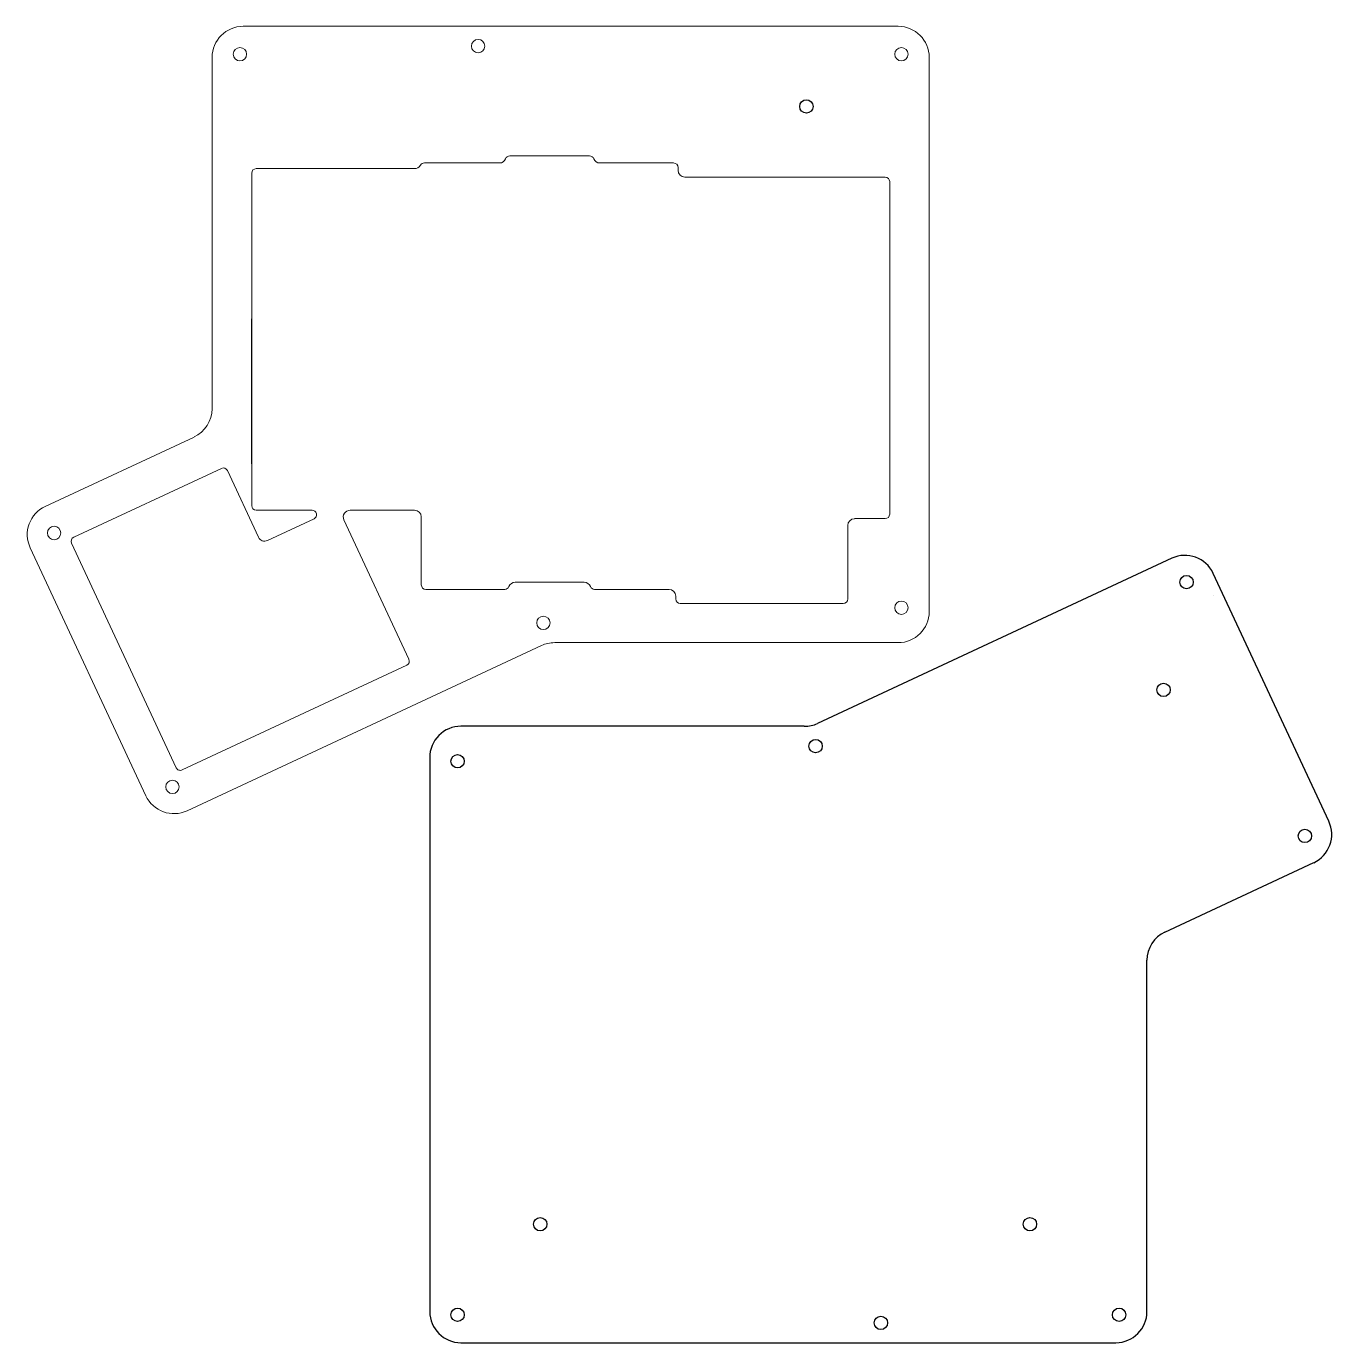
# Model space of a CAD drawing. Header units: millimetres. Extents: x 5 to 299, y 7 to 302.
import ezdxf

# ---------------------------------------------------------------- set-up
doc = ezdxf.new("R2010")
doc.units = ezdxf.units.MM
doc.layers.get('0').update_dxf_attribs({"lineweight": 25, "true_color": 0xffffff})

# ---------------------------------------------------------------- blocks, each defined once
blk = doc.blocks.new('Layer1')
at = {"color": 1, "linetype": 'Continuous', "lineweight": 0, "true_color": 0xff0000}
for p, q in [((71.25, 72.21), (-75.83, 72.21)), ((-82.83, 65.21), (-82.83, -13.68)), ((78.25, -59.22), (78.25, 65.21)), ((-18.3, 41.51), (-35.15, 41.51)), ((1.95, 43.1), (-15.95, 43.1)), ((20.81, 41.51), (4.3, 41.51)), ((-73.93, 39.22), (-73.94, -26.09)), ((-73.93, 39.22), (-73.93, -35.45)), ((-37.35, 40.24), (-72.91, 40.24)), ((21.83, 39.86), (21.83, 40.49)), ((68.36, 38.33), (23.35, 38.33)), ((69.36, -37.37), (69.36, 37.33)), ((-86.87, -20.03), (-120.28, -35.61)), ((-80.74, -27.09), (-113.89, -42.55)), ((-72.41, -42.55), (-79.39, -27.58)), ((-72.91, -36.47), (-60.35, -36.47)), ((-59.93, -38.4), (-70.39, -43.28)), ((-51.83, -36.47), (-37.35, -36.47)), ((-35.83, -37.99), (-35.83, -53.23)), ((61.45, -38.37), (68.36, -38.37)), ((-38.62, -69.95), (-53.22, -38.64)), ((59.93, -56.41), (59.93, -39.9)), ((-114.38, -43.9), (-90.87, -94.31)), ((-123.67, -44.91), (-97.71, -100.59)), ((-14.75, -52.66), (0.75, -52.66)), ((-34.81, -54.25), (-17.1, -54.25)), ((3.1, -54.25), (19.8, -54.25)), ((21.32, -55.77), (21.32, -56.41)), ((22.34, -57.42), (58.91, -57.42)), ((-88.4, -103.98), (-8.84, -66.88)), ((-5.88, -66.22), (71.25, -66.22)), ((-89.52, -94.81), (-39.11, -71.3))]:
    blk.add_line(p, q, dxfattribs=at)
for centre in [(-23.08, 67.76), (-23.08, 67.76), (-76.56, 65.94), (71.99, 65.94), (-118.3, -41.59), (71.99, -58.37), (-8.42, -61.78), (-91.72, -98.61)]:
    blk.add_circle(centre, 1.5, dxfattribs=at)
at = {"color": 1, "true_color": 0xff0000}
blk.add_circle((50.65, 54.21), 1.5, dxfattribs=at)
at = {"color": 1, "linetype": 'Continuous', "lineweight": 0, "true_color": 0xff0000}
for centre, radius, start, end in [((-75.83, 65.21), 7, 90, 180), ((71.25, 65.21), 7, 0, 90), ((-35.15, 40.49), 1.02, 90, 150), ((-18.3, 43.03), 1.52, 270, 337.9757), ((-15.95, 42.08), 1.02, 90, 157.9757), ((1.95, 42.08), 1.02, 22.0243, 90), ((4.3, 43.03), 1.52, 202.0243, 270), ((20.81, 40.49), 1.02, 0, 90), ((-72.91, 39.22), 1.02, 90, 180), ((-37.35, 41.76), 1.52, 270, 330), ((23.35, 39.86), 1.52, 180, 270), ((68.36, 37.33), 1, 0, 90), ((-89.83, -13.68), 7, 294.9981, 0), ((-80.31, -28.01), 1.02, 25, 115), ((-72.91, -35.45), 1.02, 180, 270), ((-117.33, -41.95), 7, 114.9981, 204.9998), ((-60.35, -37.48), 1.02, 295, 90), ((-51.83, -37.99), 1.52, 90, 205), ((-37.35, -37.99), 1.52, 0, 90), ((61.45, -39.9), 1.52, 90, 180), ((68.36, -37.37), 1, 270, 0), ((-113.46, -43.47), 1.02, 115, 205), ((-71.03, -41.9), 1.52, 205, 295), ((-14.75, -54.18), 1.52, 90, 157.9757), ((0.75, -54.18), 1.52, 22.0243, 90), ((-34.81, -53.23), 1.02, 180, 270), ((-17.1, -53.23), 1.02, 270, 337.9757), ((3.1, -53.23), 1.02, 202.0243, 270), ((19.8, -55.77), 1.52, 0, 90), ((22.34, -56.41), 1.02, 180, 270), ((58.91, -56.41), 1.02, 270, 0), ((71.25, -59.22), 7, 270, 0), ((-5.88, -73.22), 7, 90, 114.9954), ((-39.54, -70.38), 1.02, 295, 25), ((-89.95, -93.88), 1.02, 205, 295), ((-91.36, -97.63), 7, 204.9998, 294.9954)]:
    blk.add_arc(centre, radius, start, end, dxfattribs=at)
blk = doc.blocks.new('Layer5')
at = {"color": 1, "true_color": 0xff0000}
for p, q in [((72.83, 68.6), (-74.26, 68.6)), ((-81.26, 61.6), (-81.26, -17.29)), ((79.83, -62.83), (79.83, 61.6)), ((-85.3, -23.63), (-118.71, -39.21)), ((-122.09, -48.51), (-96.13, -104.19)), ((-86.83, -107.58), (-7.26, -70.48)), ((-4.3, -69.83), (72.83, -69.83)), ((-96.17, -99.1), (-96.17, -99.1))]:
    blk.add_line(p, q, dxfattribs=at)
for centre in [(-21.5, 64.16), (-74.99, 62.34), (73.57, 62.34), (-54.98, 41.99), (55.02, 41.99), (-116.73, -45.2), (73.57, -61.98), (-6.84, -65.38), (-84.98, -78.01), (-90.14, -102.21)]:
    blk.add_circle(centre, 1.5, dxfattribs=at)
for centre, start, end in [((-74.26, 61.6), 90, 180), ((72.83, 61.6), 0, 90), ((-88.26, -17.29), 294.9981, 0), ((-115.75, -45.55), 114.9981, 204.9998), ((72.83, -62.83), 270, 0), ((-4.3, -76.83), 90, 114.9954), ((-89.79, -101.23), 204.9998, 294.9954)]:
    blk.add_arc(centre, 7, start, end, dxfattribs=at)

msp = doc.modelspace()

# ---------------------------------------------------------------- block references
msp.add_blockref('Layer1', (130, 230))
at = {"rotation": 180}
msp.add_blockref('Layer5', (175.89, 75.16), dxfattribs=at)

doc.saveas('drawing.dxf')
